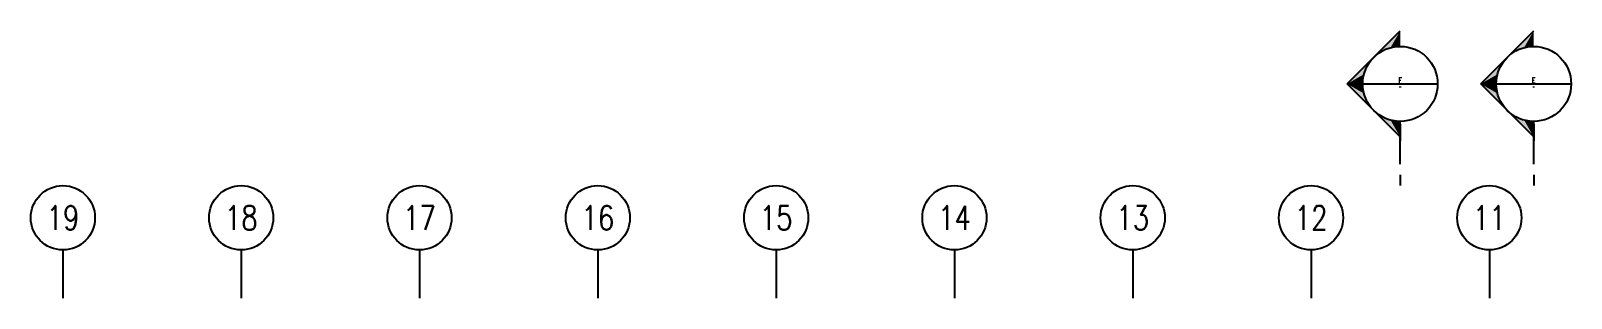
# Model space of a CAD drawing. Extents: x -4754 to 9942, y -40154 to 3841.
# Drawn here: x 1 to 4320, y -16335 to -15586 of the extents above; entities that cross this region are included whole.
import ezdxf
from ezdxf.enums import TextEntityAlignment as Align

# ---------------------------------------------------------------- set-up
doc = ezdxf.new("R2010")
doc.units = 0
doc.header["$LTSCALE"] = 3
doc.layers.get('0').update_dxf_attribs({"linetype": 'CONTINUOUS'})
for name, color, linetype in [('HB_SYMBOLS', 7, 'CONTINUOUS'), ('剖面線', 1, 'CONTINUOUS'), ('底圖', 7, 'CONTINUOUS')]:
    doc.layers.add(name, color=color, linetype=linetype)
doc.styles.get("Standard").update_dxf_attribs({"font": 'ROMANS.shx', "width": 0.8, "bigfont": 'chineset.shx'})

# ---------------------------------------------------------------- blocks, each defined once
blk = doc.blocks.new('linelabel')
at = {"layer": 'HB_SYMBOLS', "color": 4, "linetype": 'Continuous'}
blk.add_line((0, -90), (0, -225), dxfattribs=at)
blk.add_circle((0, 0), 90, dxfattribs=at)
at = {"color": 4, "width": 0.8}
blk.add_attdef('A', text='', height=67.5, dxfattribs=at).set_placement((0, 0), align=Align.MIDDLE)
blk = doc.blocks.new('ST-n')
at = {"color": 2}
blk.add_line((-7, 0), (7, 0), dxfattribs=at)
blk.add_circle((0, 0), 7, dxfattribs=at)
at = {"color": 3, "width": 0.8}
blk.add_attdef('A', text='', height=5, dxfattribs=at).set_placement((0, 3.5), align=Align.MIDDLE)
at = {"color": 1, "width": 0.8}
blk.add_attdef('HB2002', text='', height=2.5, dxfattribs=at).set_placement((0, -2.5), align=Align.MIDDLE)
blk = doc.blocks.new('SEC2U0-n')
at = {"color": 2, "linetype": 'Continuous'}
for p, q in [((-9.9, 0), (0, 9.9)), ((0, 9.9), (9.9, 0)), ((-7.51, 0), (-10.62, 0))]:
    blk.add_line(p, q, dxfattribs=at)
at = {"color": 3}
for p, q in [((-17, 0), (-19, 0)), ((-15, 0), (-7, 0))]:
    blk.add_line(p, q, dxfattribs=at)
at = {"color": 2, "linetype": 'Continuous'}
blk.add_circle((0, 0), 7, dxfattribs=at)
for points in [[(0, 9.9), (-3.5, 6.06), (-4.95, 4.95), (-4.26, 5.55)], [(0, 9.9), (-1.81, 6.76), (-3.5, 6.06), (-1.81, 6.76)], [(0, 9.9), (0, 7), (-1.81, 6.76), (-0.91, 6.94)], [(0, 9.9), (3.5, 6.06), (4.95, 4.95), (4.26, 5.55)], [(0, 9.9), (1.81, 6.76), (3.5, 6.06), (1.81, 6.76)], [(0, 9.9), (0, 7), (1.81, 6.76), (0.91, 6.94)], [(-9.9, 0), (-6.06, 3.5), (-4.95, 4.95), (-5.55, 4.26)], [(-9.9, 0), (-6.76, 1.81), (-6.06, 3.5), (-6.76, 1.81)], [(9.9, 0), (6.06, 3.5), (4.95, 4.95), (5.55, 4.26)], [(9.9, 0), (6.76, 1.81), (6.06, 3.5), (6.76, 1.81)], [(-9.9, 0), (-7, 0), (-6.76, 1.81), (-6.94, 0.91)], [(9.9, 0), (7, 0), (6.76, 1.81), (6.94, 0.91)]]:
    blk.add_solid(points, dxfattribs=at)

msp = doc.modelspace()

# ---------------------------------------------------------------- block references
at = {"layer": '剖面線', "linetype": 'Continuous', "xscale": 15, "yscale": 15, "zscale": 15, "rotation": 89.99999999912194}
for p in [(3840.844, -15734.682), (4215.344, -15734.682)]:
    msp.add_blockref('SEC2U0-n', p, dxfattribs=at)
at = {"layer": '剖面線', "linetype": 'Continuous'}
ref = msp.add_blockref('ST-n', (3840.844, -15734.682), dxfattribs=dict(at, xscale=15, yscale=15, zscale=15, rotation=359.9999999991219))
ref.add_attrib('HB2002', '-', dxfattribs={"layer": '0', "color": 1, "height": 7.5, "width": 0.8}).set_placement((3840.844, -15742.182), align=Align.MIDDLE)
ref.add_attrib('A', 'F', dxfattribs={"layer": '0', "color": 3, "height": 15, "width": 0.8}).set_placement((3840.844, -15724.182), align=Align.MIDDLE)
ref = msp.add_blockref('ST-n', (4215.344, -15734.682), dxfattribs=dict(at, xscale=15, yscale=15, zscale=15, rotation=359.9999999991219))
ref.add_attrib('HB2002', '-', dxfattribs={"layer": '0', "color": 1, "height": 7.5, "width": 0.8}).set_placement((4215.344, -15742.182), align=Align.MIDDLE)
ref.add_attrib('A', 'E', dxfattribs={"layer": '0', "color": 3, "height": 15, "width": 0.8}).set_placement((4215.344, -15724.182), align=Align.MIDDLE)
at = {"layer": '底圖', "linetype": 'Continuous', "rotation": 360}
for p, values in [((90.844, -16109.682), {'A': '19'}), ((590.844, -16109.682), {'A': '18'}), ((1090.844, -16109.682), {'A': '17'}), ((1590.844, -16109.682), {'A': '16'}), ((2090.844, -16109.682), {'A': '15'}), ((2590.844, -16109.682), {'A': '14'}), ((3090.844, -16109.682), {'A': '13'}), ((3590.844, -16109.682), {'A': '12'}), ((4090.844, -16109.682), {'A': '11'})]:
    msp.add_blockref('linelabel', p, dxfattribs=at).add_auto_attribs(values)

doc.saveas('drawing.dxf')
